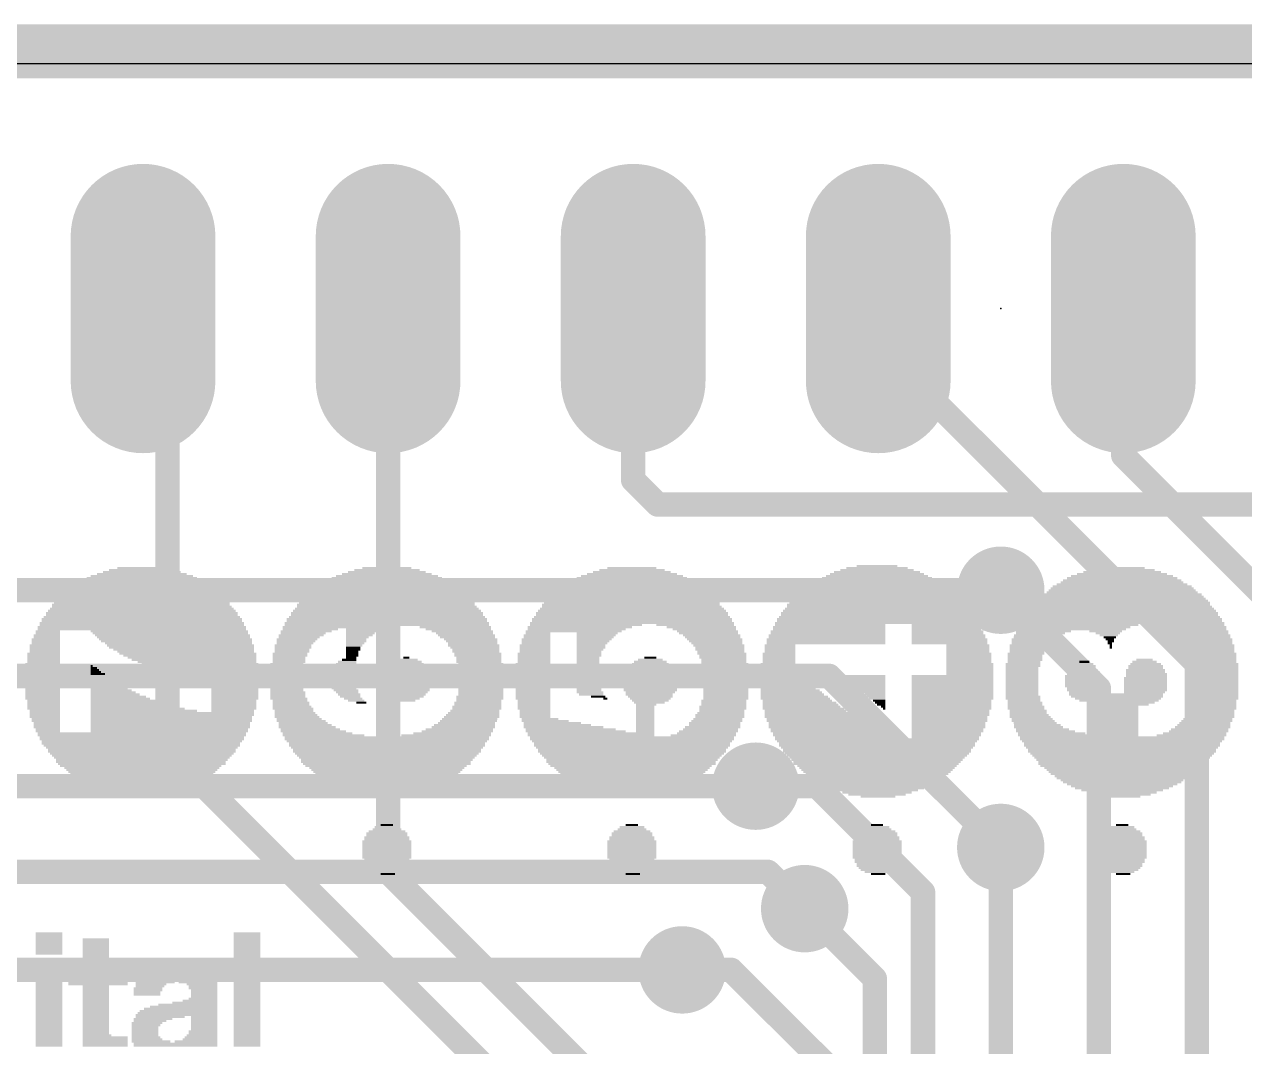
# Model space of a CAD drawing. Extents: x -3.3 to 69.5, y -0.4 to 53.7.
# Drawn here: x 44.49 to 57.14, y 43.15 to 53.75 of the extents above; entities that cross this region are included whole.
import ezdxf

# ---------------------------------------------------------------- set-up
doc = ezdxf.new("R2010")
doc.units = 0
for name, color, linetype in [('1', 12, 'CONTINUOUS'), ('16', 132, 'CONTINUOUS'), ('17', 110, 'CONTINUOUS'), ('18', 3, 'CONTINUOUS'), ('20', 53, 'CONTINUOUS'), ('200', 4, 'CONTINUOUS'), ('23', 53, 'CONTINUOUS')]:
    doc.layers.add(name, color=color, linetype=linetype)

# ---------------------------------------------------------------- blocks, each defined once
blk = doc.blocks.new('LONGP100')
at = {"const_width": 1}
blk.add_lwpolyline([(-0.5, 0), (0.5, 0)], dxfattribs=at)
at = {"const_width": 0.5}
for points in [[(-0.5, 0.25, 1), (-0.5, -0.25)], [(0.5, -0.25, 1), (0.5, 0.25)]]:
    blk.add_lwpolyline(points, format="xyb", dxfattribs=at)
blk = doc.blocks.new('RECT')
blk.add_solid([(-0.5, -0.5), (0.5, -0.5), (-0.5, 0.5), (0.5, 0.5)])
blk = doc.blocks.new('ROUNDV')
at = {"const_width": 0.5}
blk.add_lwpolyline([(0, -0.25, 1), (0, 0.25, 1), (0, -0.25)], format="xyb", dxfattribs=at)

msp = doc.modelspace()

# ---------------------------------------------------------------- linework, layer by layer
at = {"layer": '1'}
for points, const_width in [([(0.762, 53.594), (69.342, 53.594)], 0.3048), ([(45.974, 50.546), (45.72, 50.8)], 0.254), ([(48.26, 44.958), (48.26, 50.8)], 0.254), ([(53.34, 50.419), (53.34, 50.8)], 0.254), ([(55.88, 49.276), (55.88, 50.8)], 0.254), ([(45.974, 46.228), (45.974, 50.546)], 0.254), ([(56.642, 47.117), (53.34, 50.419)], 0.254), ([(57.658, 47.498), (55.88, 49.276)], 0.254), ([(55.626, 46.863), (54.61, 47.879)], 0.254), ([(56.642, 36.068), (56.642, 47.117)], 0.254), ([(55.626, 37.084), (55.626, 46.863)], 0.254), ([(51.304, 40.898), (45.974, 46.228)], 0.254), ([(52.705, 45.847), (52.07, 45.847)], 0.254), ([(53.804, 44.748), (52.705, 45.847)], 0.254), ([(54.61, 36.068), (54.61, 45.212)], 0.254), ([(51.804, 41.414), (48.26, 44.958)], 0.254), ([(53.804, 35.225), (53.804, 44.748)], 0.254), ([(53.304, 43.851), (52.578, 44.577)], 0.254), ([(51.816, 43.942), (51.308, 43.942)], 0.254), ([(52.804, 42.954), (51.816, 43.942)], 0.254), ([(53.304, 35.225), (53.304, 43.851)], 0.254)]:
    msp.add_lwpolyline(points, dxfattribs=dict(at, const_width=const_width))
at = {"layer": '1', "const_width": 0.127}
for points in [[(45.7649, 50.8449, 1), (45.6751, 50.7551)], [(48.3235, 50.8, 1), (48.1965, 50.8)], [(53.4035, 50.8, 1), (53.2765, 50.8)], [(55.9435, 50.8, 1), (55.8165, 50.8)], [(46.0375, 50.546, 1), (45.9105, 50.546)], [(45.9291, 50.5011, 1), (46.0189, 50.5909)], [(53.3849, 50.4639, 1), (53.2951, 50.3741)], [(53.2765, 50.419, 1), (53.4035, 50.419)], [(55.9249, 49.3209, 1), (55.8351, 49.2311)], [(55.8165, 49.276, 1), (55.9435, 49.276)], [(54.6549, 47.9239, 1), (54.5651, 47.8341)], [(56.7055, 47.117, 1), (56.5785, 47.117)], [(56.5971, 47.0721, 1), (56.6869, 47.1619)], [(55.6895, 46.863, 1), (55.5625, 46.863)], [(55.5811, 46.8181, 1), (55.6709, 46.9079)], [(46.0189, 46.2729, 1), (45.9291, 46.1831)], [(45.9105, 46.228, 1), (46.0375, 46.228)], [(52.07, 45.9105, 1), (52.07, 45.7835)], [(52.7499, 45.8919, 1), (52.6601, 45.8021)], [(52.705, 45.7835, 1), (52.705, 45.9105)], [(54.6735, 45.212, 1), (54.5465, 45.212)], [(48.3049, 45.0029, 1), (48.2151, 44.9131)], [(48.1965, 44.958, 1), (48.3235, 44.958)], [(53.8675, 44.748, 1), (53.7405, 44.748)], [(53.7591, 44.7031, 1), (53.8489, 44.7929)], [(52.6229, 44.6219, 1), (52.5331, 44.5321)], [(51.308, 44.0055, 1), (51.308, 43.8785)], [(51.8609, 43.9869, 1), (51.7711, 43.8971)], [(51.816, 43.8785, 1), (51.816, 44.0055)], [(53.3675, 43.851, 1), (53.2405, 43.851)], [(53.2591, 43.8061, 1), (53.3489, 43.8959)]]:
    msp.add_lwpolyline(points, format="xyb", dxfattribs=at)
at = {"layer": '16'}
for points, const_width in [([(0.254, 53.34), (68.834, 53.34)], 0.3048), ([(50.8, 49.022), (50.8, 50.8)], 0.254), ([(51.054, 48.768), (50.8, 49.022)], 0.254), ([(57.912, 48.768), (51.054, 48.768)], 0.254), ([(54.61, 47.879), (40.005, 47.879)], 0.254), ([(52.832, 46.99), (43.434, 46.99)], 0.254), ([(54.61, 45.212), (52.832, 46.99)], 0.254), ([(52.07, 45.847), (35.941, 45.847)], 0.254), ([(52.197, 44.958), (32.512, 44.958)], 0.254), ([(52.578, 44.577), (52.197, 44.958)], 0.254), ([(51.308, 43.942), (37.592, 43.942)], 0.254)]:
    msp.add_lwpolyline(points, dxfattribs=dict(at, const_width=const_width))
at = {"layer": '16', "const_width": 0.127}
for points in [[(50.8635, 50.8, 1), (50.7365, 50.8)], [(50.8449, 49.0669, 1), (50.7551, 48.9771)], [(50.7365, 49.022, 1), (50.8635, 49.022)], [(51.054, 48.8315, 1), (51.054, 48.7045)], [(51.0091, 48.7231, 1), (51.0989, 48.8129)], [(54.61, 47.8155, 1), (54.61, 47.9425)], [(52.8769, 47.0349, 1), (52.7871, 46.9451)], [(52.832, 46.9265, 1), (52.832, 47.0535)], [(52.07, 45.7835, 1), (52.07, 45.9105)], [(54.5651, 45.1671, 1), (54.6549, 45.2569)], [(52.2419, 45.0029, 1), (52.1521, 44.9131)], [(52.197, 44.8945, 1), (52.197, 45.0215)], [(52.5331, 44.5321, 1), (52.6229, 44.6219)], [(51.308, 43.8785, 1), (51.308, 44.0055)]]:
    msp.add_lwpolyline(points, format="xyb", dxfattribs=at)
at = {"layer": '20'}
msp.add_line((1, 53.34), (64.516, 53.34), dxfattribs=at)
at = {"layer": '23'}
msp.add_point((54.61, 50.8), dxfattribs=at)

# ---------------------------------------------------------------- block references
at = {"layer": '17', "xscale": 1.5, "yscale": 1.5, "rotation": 90}
for p in [(45.72, 50.8), (45.72, 50.8), (48.26, 50.8), (48.26, 50.8), (50.8, 50.8), (50.8, 50.8), (53.34, 50.8), (53.34, 50.8), (55.88, 50.8), (55.88, 50.8)]:
    msp.add_blockref('LONGP100', p, dxfattribs=at)
at = {"layer": '18', "xscale": 0.9064, "yscale": 0.9064}
for p in [(54.61, 47.879), (54.61, 47.879), (52.07, 45.847), (52.07, 45.847), (54.61, 45.212), (54.61, 45.212), (52.578, 44.577), (52.578, 44.577), (51.308, 43.942), (51.308, 43.942)]:
    msp.add_blockref('ROUNDV', p, dxfattribs=at)
at = {"layer": '200', "yscale": 0.0212}
for p, xscale in [((45.7076, 48.0464), 0.9313), ((45.7076, 48.0676), 0.8043), ((45.7076, 48.0887), 0.6773), ((45.7076, 48.1099), 0.508), ((48.2475, 48.0464), 0.9313), ((48.2475, 48.0676), 0.8043), ((48.2475, 48.0887), 0.6773), ((48.2475, 48.1099), 0.508), ((50.7874, 48.0464), 0.9313), ((50.7874, 48.0676), 0.8043), ((50.7874, 48.0887), 0.6773), ((50.7874, 48.1099), 0.508), ((53.3273, 48.0464), 0.9736), ((53.3273, 48.0676), 0.889), ((53.3273, 48.0887), 0.762), ((53.3273, 48.1099), 0.635), ((53.3273, 48.1311), 0.4233), ((55.8672, 48.0464), 0.9313), ((55.8672, 48.0676), 0.8043), ((55.8672, 48.0887), 0.6773), ((55.8566, 48.1099), 0.4868), ((45.7076, 47.9406), 1.3546), ((45.7076, 47.9617), 1.27), ((45.7076, 47.9829), 1.2276), ((45.7076, 48.0041), 1.143), ((45.7076, 48.0252), 1.0583), ((48.2475, 47.9406), 1.3546), ((48.2475, 47.9617), 1.27), ((48.2475, 47.9829), 1.2276), ((48.2475, 48.0041), 1.143), ((48.2475, 48.0252), 1.0583), ((50.7874, 47.9406), 1.3546), ((50.7874, 47.9617), 1.27), ((50.7874, 47.9829), 1.2276), ((50.7874, 48.0041), 1.143), ((50.7874, 48.0252), 1.0583), ((53.3273, 47.9406), 1.3546), ((53.3273, 47.9617), 1.3123), ((53.3273, 47.9829), 1.2276), ((53.3273, 48.0041), 1.143), ((53.3273, 48.0252), 1.0583), ((55.8672, 47.9406), 1.3546), ((55.8672, 47.9617), 1.27), ((55.8672, 47.9829), 1.2276), ((55.8672, 48.0041), 1.143), ((55.8672, 48.0252), 1.0583), ((45.7076, 47.8136), 1.6933), ((45.7076, 47.8348), 1.6509), ((45.7076, 47.8559), 1.5663), ((45.7076, 47.8771), 1.5239), ((45.7076, 47.8983), 1.4816), ((45.7076, 47.9194), 1.4393), ((48.2475, 47.8136), 1.6933), ((48.2475, 47.8348), 1.6509), ((48.2475, 47.8559), 1.5663), ((48.2475, 47.8771), 1.5239), ((48.2475, 47.8983), 1.4816), ((48.2475, 47.9194), 1.4393), ((50.7874, 47.8136), 1.6933), ((50.7874, 47.8348), 1.6509), ((50.7874, 47.8559), 1.5663), ((50.7874, 47.8771), 1.5239), ((50.7874, 47.8983), 1.4816), ((50.7874, 47.9194), 1.4393), ((53.3273, 47.8136), 1.6933), ((53.3273, 47.8348), 1.6509), ((53.3273, 47.8559), 1.6086), ((53.3273, 47.8771), 1.5239), ((53.3273, 47.8983), 1.4816), ((53.3273, 47.9194), 1.4393), ((55.8672, 47.8136), 1.6933), ((55.8672, 47.8348), 1.6509), ((55.8672, 47.8559), 1.5663), ((55.8672, 47.8771), 1.5239), ((55.8672, 47.8983), 1.4816), ((55.8672, 47.9194), 1.4393), ((45.7076, 47.6866), 1.9049), ((45.697, 47.7289), 1.8414), ((45.7076, 47.7078), 1.8626), ((45.7076, 47.7501), 1.8203), ((45.7076, 47.7713), 1.7779), ((45.7076, 47.7924), 1.7356), ((48.2475, 47.6866), 1.9049), ((48.2369, 47.7289), 1.8414), ((48.2475, 47.7078), 1.8626), ((48.2475, 47.7501), 1.8203), ((48.2475, 47.7713), 1.7779), ((48.2475, 47.7924), 1.7356), ((50.7874, 47.6866), 1.9049), ((50.7768, 47.7289), 1.8414), ((50.7874, 47.7078), 1.8626), ((50.7874, 47.7501), 1.8203), ((50.7874, 47.7713), 1.7779), ((50.7874, 47.7924), 1.7356), ((53.3273, 47.6866), 1.9049), ((53.3167, 47.7289), 1.8414), ((53.3273, 47.7078), 1.8626), ((53.3273, 47.7501), 1.8203), ((53.3273, 47.7713), 1.7779), ((53.3273, 47.7924), 1.7356), ((55.8672, 47.6866), 1.9049), ((55.8566, 47.7289), 1.8414), ((55.8672, 47.7078), 1.8626), ((55.8672, 47.7501), 1.8203), ((55.8672, 47.7713), 1.7779), ((55.8672, 47.7924), 1.7356), ((45.7076, 47.5808), 2.0743), ((45.7076, 47.5596), 2.0743), ((45.7076, 47.6019), 2.0319), ((45.7076, 47.6443), 1.9896), ((45.7076, 47.6231), 1.9896), ((45.7076, 47.6654), 1.9473), ((48.2475, 47.5808), 2.0743), ((48.2475, 47.5596), 2.0743), ((48.2475, 47.6019), 2.0319), ((48.2475, 47.6443), 1.9896), ((48.2475, 47.6231), 1.9896), ((48.2475, 47.6654), 1.9473), ((50.7874, 47.5808), 2.0743), ((50.7874, 47.5596), 2.0743), ((50.7874, 47.6019), 2.0319), ((50.7874, 47.6443), 1.9896), ((50.7874, 47.6231), 1.9896), ((50.7874, 47.6654), 1.9473), ((53.3273, 47.5808), 2.0743), ((53.3273, 47.5596), 2.0743), ((53.3273, 47.6019), 2.0319), ((53.3273, 47.6443), 1.9896), ((53.3273, 47.6231), 1.9896), ((53.3273, 47.6654), 1.9473), ((55.8672, 47.5808), 2.0743), ((55.8672, 47.5596), 2.0743), ((55.8672, 47.6019), 2.0319), ((55.8672, 47.6443), 1.9896), ((55.8672, 47.6231), 1.9896), ((55.8672, 47.6654), 1.9473), ((44.734, 47.4538), 0.254), ((44.734, 47.4326), 0.254), ((45.7076, 47.4961), 2.1589), ((45.7076, 47.4749), 2.1589), ((45.7076, 47.5384), 2.1166), ((45.7076, 47.5173), 2.1166), ((45.9933, 47.4538), 1.6298), ((46.0039, 47.4326), 1.6086), ((47.4114, 47.4538), 0.5291), ((47.3797, 47.4326), 0.4656), ((47.7183, 47.4961), 1.1006), ((47.4538, 47.4749), 0.5715), ((48.2475, 47.5384), 2.1166), ((48.2475, 47.5173), 2.1166), ((47.9935, 47.4538), 0.3387), ((47.9723, 47.4326), 0.2963), ((48.0147, 47.4749), 0.381), ((48.9565, 47.4961), 0.7408), ((48.9883, 47.4749), 0.6773), ((49.0306, 47.4538), 0.635), ((49.0518, 47.4326), 0.5926), ((50.1842, 47.4538), 0.9948), ((49.8138, 47.4326), 0.254), ((50.2159, 47.4749), 1.016), ((50.2477, 47.4961), 1.0795), ((50.7874, 47.5384), 2.1166), ((50.3112, 47.5173), 1.1641), ((50.4276, 47.4326), 0.4233), ((51.4435, 47.5173), 0.8043), ((51.507, 47.4961), 0.7196), ((51.5388, 47.4749), 0.6561), ((51.5705, 47.4538), 0.635), ((51.5811, 47.4326), 0.6138), ((52.8193, 47.4538), 1.1853), ((52.8193, 47.4326), 1.1853), ((52.8299, 47.4961), 1.1641), ((52.8299, 47.4749), 1.1641), ((53.3273, 47.5384), 2.1166), ((52.8405, 47.5173), 1.143), ((54.0363, 47.5173), 0.6985), ((54.0469, 47.4961), 0.7196), ((54.0469, 47.4749), 0.7196), ((54.0575, 47.4538), 0.7408), ((54.0575, 47.4326), 0.7408), ((55.0205, 47.4326), 0.508), ((55.0523, 47.4538), 0.5715), ((55.3698, 47.4961), 1.1641), ((55.3486, 47.4749), 1.1218), ((55.8672, 47.5384), 2.1166), ((55.4227, 47.5173), 1.2276), ((55.6979, 47.4538), 0.3387), ((55.719, 47.4326), 0.254), ((56.5445, 47.5173), 0.762), ((56.608, 47.4961), 0.6773), ((56.6397, 47.4749), 0.6138), ((56.6609, 47.4538), 0.6138), ((56.6821, 47.4326), 0.5715), ((44.7022, 47.3056), 0.3175), ((44.7128, 47.3691), 0.2963), ((44.7128, 47.3479), 0.2963), ((44.7128, 47.3268), 0.2963), ((44.7234, 47.4114), 0.2752), ((44.7234, 47.3903), 0.2752), ((46.0251, 47.4114), 1.6086), ((46.0357, 47.3903), 1.5874), ((46.0568, 47.3691), 1.5874), ((46.0674, 47.3479), 1.5663), ((46.0886, 47.3268), 1.5239), ((46.1097, 47.3056), 1.5239), ((47.2739, 47.3056), 0.381), ((47.3056, 47.3479), 0.4022), ((47.295, 47.3268), 0.381), ((47.3162, 47.3691), 0.4233), ((47.3585, 47.4114), 0.4656), ((47.3374, 47.3903), 0.4233), ((47.9088, 47.3056), 0.1693), ((47.9618, 47.4114), 0.2752), ((47.9406, 47.3903), 0.2328), ((47.93, 47.3691), 0.2117), ((47.93, 47.3479), 0.2117), ((47.9194, 47.3268), 0.1905), ((49.073, 47.4114), 0.5926), ((49.0835, 47.3903), 0.5715), ((49.1153, 47.3691), 0.5503), ((49.1259, 47.3479), 0.5291), ((49.147, 47.3056), 0.5291), ((49.1365, 47.3268), 0.508), ((49.782, 47.3056), 0.3175), ((49.7926, 47.3691), 0.2963), ((49.7926, 47.3479), 0.2963), ((49.7926, 47.3268), 0.2963), ((49.8032, 47.4114), 0.2752), ((49.8032, 47.3903), 0.2752), ((50.3852, 47.3479), 0.3387), ((50.417, 47.4114), 0.4022), ((50.4064, 47.3903), 0.381), ((50.3958, 47.3691), 0.3598), ((50.3747, 47.3268), 0.3175), ((50.3641, 47.3056), 0.2963), ((51.6129, 47.4114), 0.5926), ((51.6234, 47.3903), 0.5715), ((51.6446, 47.3691), 0.5715), ((51.6552, 47.3479), 0.5503), ((51.6658, 47.3268), 0.5291), ((51.6869, 47.3056), 0.5291), ((52.3219, 47.3056), 0.3175), ((52.7981, 47.3691), 1.2276), ((52.7981, 47.3479), 1.2276), ((52.7981, 47.3268), 1.2276), ((52.8087, 47.4114), 1.2065), ((52.8087, 47.3903), 1.2065), ((54.0681, 47.4114), 0.762), ((54.0681, 47.3903), 0.762), ((54.0787, 47.3691), 0.7831), ((54.0787, 47.3479), 0.7831), ((54.0787, 47.3268), 0.7831), ((54.2692, 47.3056), 0.4445), ((54.9041, 47.3056), 0.4022), ((54.9465, 47.3691), 0.4445), ((54.9359, 47.3479), 0.4233), ((54.9253, 47.3268), 0.4022), ((54.9676, 47.3903), 0.4445), ((54.9888, 47.4114), 0.4868), ((55.7296, 47.4114), 0.1905), ((55.7402, 47.3903), 0.127), ((55.7402, 47.3691), 0.0847), ((55.7508, 47.3479), 0.0635), ((55.7402, 47.3268), 0.0423), ((55.7508, 47.3056), 0.0212), ((56.7032, 47.4114), 0.5715), ((56.7138, 47.3903), 0.5503), ((56.735, 47.3691), 0.5503), ((56.7456, 47.3479), 0.5291), ((56.7561, 47.3268), 0.508), ((56.7773, 47.3056), 0.508), ((44.6916, 47.2209), 0.3387), ((44.6916, 47.1998), 0.3387), ((44.6916, 47.1786), 0.3387), ((44.7022, 47.2844), 0.3175), ((44.7022, 47.2633), 0.3175), ((44.7022, 47.2421), 0.3175), ((46.1203, 47.2844), 1.5028), ((46.1415, 47.2633), 1.4604), ((46.1627, 47.2421), 1.4181), ((46.1838, 47.2209), 1.4181), ((46.205, 47.1998), 1.3758), ((46.2262, 47.1786), 1.3334), ((47.2315, 47.1786), 0.3387), ((47.2421, 47.2209), 0.3598), ((47.2421, 47.1998), 0.3598), ((47.2739, 47.2844), 0.381), ((47.2633, 47.2633), 0.3598), ((47.2633, 47.2421), 0.3598), ((47.8983, 47.2844), 0.1482), ((47.8983, 47.2633), 0.1482), ((47.8877, 47.2421), 0.127), ((47.8877, 47.2209), 0.127), ((47.8877, 47.1998), 0.127), ((47.8771, 47.1786), 0.1058), ((48.4486, 47.1786), 0.0635), ((49.1576, 47.2844), 0.508), ((49.1682, 47.2633), 0.4868), ((49.1682, 47.2421), 0.4868), ((49.1894, 47.2209), 0.4868), ((49.1894, 47.1998), 0.4868), ((49.2, 47.1786), 0.4657), ((49.7714, 47.2209), 0.3387), ((49.7714, 47.1998), 0.3387), ((49.7714, 47.1786), 0.3387), ((49.782, 47.2844), 0.3175), ((49.782, 47.2633), 0.3175), ((49.782, 47.2421), 0.3175), ((50.3641, 47.2844), 0.2963), ((50.3535, 47.2633), 0.2752), ((50.3429, 47.2421), 0.254), ((50.3429, 47.2209), 0.254), ((50.3429, 47.1998), 0.254), ((50.3323, 47.1786), 0.2328), ((50.9779, 47.1786), 0.127), ((51.6975, 47.2844), 0.508), ((51.6975, 47.2633), 0.508), ((51.7081, 47.2421), 0.4868), ((51.7187, 47.2209), 0.508), ((51.7293, 47.1998), 0.4868), ((51.7293, 47.1786), 0.4868), ((52.3113, 47.2209), 0.3387), ((52.3113, 47.1998), 0.3387), ((52.3113, 47.1786), 0.3387), ((52.3219, 47.2844), 0.3175), ((52.3219, 47.2633), 0.3175), ((52.3219, 47.2421), 0.3175), ((54.2797, 47.2209), 0.4657), ((54.2797, 47.1998), 0.4657), ((54.2797, 47.1786), 0.4657), ((54.2692, 47.2844), 0.4445), ((54.2692, 47.2633), 0.4445), ((54.2692, 47.2421), 0.4445), ((54.8724, 47.2209), 0.381), ((54.8618, 47.1998), 0.3598), ((54.8618, 47.1786), 0.3598), ((54.9041, 47.2844), 0.4022), ((54.8936, 47.2633), 0.381), ((54.883, 47.2421), 0.3598), ((55.7508, 47.2844), 0.0212), ((56.7773, 47.2844), 0.508), ((56.7879, 47.2633), 0.4868), ((56.7879, 47.2421), 0.4868), ((56.8091, 47.2209), 0.4868), ((56.8091, 47.1998), 0.4868), ((56.8196, 47.1786), 0.4657), ((44.681, 47.1151), 0.3598), ((44.681, 47.0939), 0.3598), ((44.681, 47.0728), 0.3598), ((44.681, 47.0516), 0.3598), ((44.6916, 47.1574), 0.3387), ((44.6916, 47.1363), 0.3387), ((45.189, 47.0939), 0.0212), ((45.2102, 47.0728), 0.0635), ((45.2208, 47.0516), 0.0847), ((46.2473, 47.1574), 1.2911), ((46.2791, 47.1363), 1.2276), ((46.3108, 47.1151), 1.2065), ((46.3426, 47.0939), 1.143), ((46.3743, 47.0728), 1.0795), ((46.4061, 47.0516), 1.016), ((47.2104, 47.1151), 0.3387), ((47.2104, 47.0939), 0.3387), ((47.2104, 47.0728), 0.3387), ((47.2104, 47.0516), 0.3387), ((47.2315, 47.1574), 0.3387), ((47.2315, 47.1363), 0.3387), ((47.7818, 47.0516), 0.254), ((47.7924, 47.0939), 0.2328), ((47.7924, 47.0728), 0.2328), ((47.8242, 47.1151), 0.2117), ((47.8348, 47.1363), 0.1905), ((47.8559, 47.1574), 0.1482), ((48.438, 47.0728), 0.4656), ((48.4486, 47.0516), 0.4868), ((48.4486, 47.0939), 0.4445), ((48.438, 47.1151), 0.381), ((48.4486, 47.1363), 0.3175), ((48.4486, 47.1574), 0.2328), ((49.2, 47.1574), 0.4657), ((49.2, 47.1363), 0.4657), ((49.2211, 47.1151), 0.4657), ((49.2211, 47.0939), 0.4657), ((49.2211, 47.0728), 0.4657), ((49.2211, 47.0516), 0.4657), ((49.7608, 47.1151), 0.3598), ((49.7608, 47.0939), 0.3598), ((49.7608, 47.0728), 0.3598), ((49.7608, 47.0516), 0.3598), ((49.7714, 47.1574), 0.3387), ((49.7714, 47.1363), 0.3387), ((50.3323, 47.1574), 0.2328), ((50.3323, 47.1363), 0.2328), ((50.3323, 47.1151), 0.2328), ((50.3323, 47.0939), 0.2328), ((50.3323, 47.0728), 0.2328), ((50.3323, 47.0516), 0.2328), ((50.9779, 47.0516), 0.508), ((50.9779, 47.0728), 0.4656), ((50.9779, 47.0939), 0.4233), ((50.9779, 47.1151), 0.381), ((50.9779, 47.1363), 0.3387), ((50.9779, 47.1574), 0.254), ((51.7398, 47.1574), 0.4656), ((51.7398, 47.1363), 0.4656), ((51.7504, 47.1151), 0.4868), ((51.761, 47.0939), 0.4656), ((51.761, 47.0728), 0.4656), ((51.761, 47.0516), 0.4656), ((52.3007, 47.1151), 0.3598), ((52.3007, 47.0939), 0.3598), ((52.3007, 47.0728), 0.3598), ((52.3007, 47.0516), 0.3598), ((52.3113, 47.1574), 0.3387), ((52.3113, 47.1363), 0.3387), ((54.2797, 47.1574), 0.4657), ((54.2797, 47.1363), 0.4657), ((54.2903, 47.1151), 0.4868), ((54.2903, 47.0939), 0.4868), ((54.2903, 47.0728), 0.4868), ((54.2903, 47.0516), 0.4868), ((54.8406, 47.1151), 0.3598), ((54.8406, 47.0939), 0.3598), ((54.8301, 47.0728), 0.3387), ((54.8301, 47.0516), 0.3387), ((54.8512, 47.1363), 0.3387), ((54.8618, 47.1574), 0.3598), ((55.4544, 47.0728), 0.2752), ((55.465, 47.0516), 0.2963), ((55.465, 47.0939), 0.254), ((55.465, 47.1151), 0.2117), ((55.4756, 47.1363), 0.1058), ((56.1106, 47.0516), 0.4022), ((56.1106, 47.0939), 0.3598), ((56.1106, 47.0728), 0.3598), ((56.1106, 47.1151), 0.3175), ((56.1, 47.1363), 0.254), ((56.1, 47.1574), 0.1693), ((56.8196, 47.1574), 0.4657), ((56.8196, 47.1363), 0.4657), ((56.8408, 47.1151), 0.4656), ((56.8408, 47.0939), 0.4656), ((56.8408, 47.0728), 0.4656), ((56.8408, 47.0516), 0.4656), ((44.681, 47.0305), 0.3598), ((44.681, 47.0093), 0.3598), ((44.681, 46.9881), 0.3598), ((44.681, 46.967), 0.3598), ((44.681, 46.9458), 0.3598), ((44.681, 46.9246), 0.3598), ((45.2525, 47.0093), 0.1482), ((45.2631, 46.9881), 0.1693), ((45.316, 46.9246), 0.2752), ((45.2314, 47.0305), 0.1058), ((45.2843, 46.967), 0.2117), ((45.2949, 46.9458), 0.2328), ((46.4484, 47.0305), 0.9313), ((46.5013, 47.0093), 0.8255), ((46.5648, 46.9881), 0.6985), ((46.6706, 46.967), 0.4868), ((46.6706, 46.9458), 0.4868), ((46.6706, 46.9246), 0.4868), ((47.2104, 47.0305), 0.3387), ((47.2104, 47.0093), 0.3387), ((47.2104, 46.9881), 0.3387), ((47.2104, 46.967), 0.3387), ((47.2104, 46.9458), 0.3387), ((47.2104, 46.9246), 0.3387), ((47.7818, 46.9246), 0.2963), ((47.7713, 47.0093), 0.2752), ((47.7713, 46.9881), 0.2752), ((47.7713, 46.967), 0.2752), ((47.7713, 46.9458), 0.2752), ((47.7818, 47.0305), 0.254), ((48.438, 46.967), 0.5503), ((48.438, 46.9458), 0.5503), ((48.4486, 47.0305), 0.5291), ((48.4486, 47.0093), 0.5291), ((48.4486, 46.9881), 0.5291), ((48.4486, 46.9246), 0.5291), ((49.2211, 47.0305), 0.4657), ((49.2211, 47.0093), 0.4657), ((49.2211, 46.9881), 0.4657), ((49.2211, 46.967), 0.4657), ((49.2211, 46.9458), 0.4657), ((49.2211, 46.9246), 0.4657), ((49.7608, 47.0305), 0.3598), ((49.7608, 47.0093), 0.3598), ((49.7608, 46.9881), 0.3598), ((49.7608, 46.967), 0.3598), ((49.7608, 46.9458), 0.3598), ((49.7608, 46.9246), 0.3598), ((50.3323, 47.0305), 0.2328), ((50.3323, 47.0093), 0.2328), ((50.3323, 46.9881), 0.2328), ((50.3323, 46.967), 0.2328), ((50.3323, 46.9458), 0.2328), ((50.3323, 46.9246), 0.2328), ((50.9779, 47.0093), 0.5503), ((50.9779, 46.9881), 0.5503), ((50.9779, 46.967), 0.5503), ((50.9779, 46.9458), 0.5503), ((50.9779, 46.9246), 0.5503), ((50.9779, 47.0305), 0.508), ((51.761, 47.0305), 0.4656), ((51.761, 47.0093), 0.4656), ((51.761, 46.9881), 0.4656), ((51.761, 46.967), 0.4656), ((51.761, 46.9458), 0.4656), ((51.761, 46.9246), 0.4656), ((52.3007, 47.0305), 0.3598), ((52.3113, 47.0093), 0.381), ((52.3219, 46.9881), 0.4022), ((52.3431, 46.967), 0.4445), ((52.3642, 46.9246), 0.4868), ((52.3537, 46.9458), 0.4656), ((53.1791, 46.9881), 0.4657), ((53.1897, 46.967), 0.4445), ((53.2003, 46.9458), 0.4233), ((53.2215, 46.9246), 0.381), ((54.1104, 46.9881), 0.8466), ((54.1104, 46.967), 0.8466), ((54.1104, 46.9458), 0.8466), ((54.1104, 46.9246), 0.8466), ((54.2903, 47.0305), 0.4868), ((54.2903, 47.0093), 0.4868), ((54.8301, 47.0305), 0.3387), ((54.8301, 47.0093), 0.3387), ((54.8301, 46.9881), 0.3387), ((54.8301, 46.967), 0.3387), ((54.8301, 46.9458), 0.3387), ((54.8301, 46.9246), 0.3387), ((55.4544, 46.9881), 0.3598), ((55.4544, 46.967), 0.3598), ((55.465, 46.9458), 0.381), ((55.465, 46.9246), 0.381), ((55.465, 47.0305), 0.3387), ((55.465, 47.0093), 0.3387), ((56.1106, 46.967), 0.4445), ((56.1106, 46.9458), 0.4445), ((56.1106, 46.9246), 0.4445), ((56.1106, 47.0305), 0.4022), ((56.1212, 47.0093), 0.4233), ((56.1212, 46.9881), 0.4233), ((56.8408, 47.0305), 0.4656), ((56.8408, 47.0093), 0.4656), ((56.8408, 46.9881), 0.4656), ((56.8408, 46.967), 0.4656), ((56.8408, 46.9458), 0.4656), ((56.8408, 46.9246), 0.4656), ((44.681, 46.9035), 0.3598), ((44.681, 46.8823), 0.3598), ((44.681, 46.8611), 0.3598), ((44.681, 46.84), 0.3598), ((44.681, 46.8188), 0.3598), ((44.681, 46.7976), 0.3598), ((45.3478, 46.8823), 0.3387), ((45.3689, 46.8611), 0.381), ((45.3901, 46.84), 0.4233), ((45.4324, 46.7976), 0.508), ((45.3372, 46.9035), 0.3175), ((45.4113, 46.8188), 0.4656), ((46.6706, 46.9035), 0.4868), ((46.6706, 46.8823), 0.4868), ((46.6706, 46.8611), 0.4868), ((46.6706, 46.84), 0.4868), ((46.6706, 46.8188), 0.4868), ((46.6706, 46.7976), 0.4868), ((47.2104, 46.9035), 0.3387), ((47.2104, 46.8823), 0.3387), ((47.2104, 46.8611), 0.3387), ((47.2104, 46.84), 0.3387), ((47.2209, 46.8188), 0.3598), ((47.2209, 46.7976), 0.3598), ((47.7924, 46.9035), 0.2752), ((47.7924, 46.8823), 0.2752), ((47.803, 46.8611), 0.254), ((47.8242, 46.84), 0.254), ((47.8348, 46.8188), 0.2328), ((47.8559, 46.7976), 0.2328), ((48.4486, 46.9035), 0.5291), ((48.4486, 46.8823), 0.5291), ((48.438, 46.8611), 0.508), ((48.4486, 46.84), 0.4868), ((48.4486, 46.8188), 0.4445), ((48.438, 46.7976), 0.4233), ((49.2211, 46.9035), 0.4657), ((49.2211, 46.8823), 0.4657), ((49.2211, 46.8611), 0.4657), ((49.2211, 46.84), 0.4657), ((49.2211, 46.8188), 0.4657), ((49.2211, 46.7976), 0.4657), ((49.7608, 46.9035), 0.3598), ((49.7608, 46.8823), 0.3598), ((49.7608, 46.8611), 0.3598), ((49.7608, 46.84), 0.3598), ((49.7608, 46.8188), 0.3598), ((49.7608, 46.7976), 0.3598), ((50.3323, 46.9035), 0.2328), ((50.3429, 46.8823), 0.254), ((50.3429, 46.8611), 0.254), ((50.3429, 46.84), 0.254), ((50.3535, 46.8188), 0.2752), ((50.3641, 46.7976), 0.254), ((50.9779, 46.9035), 0.5503), ((50.9779, 46.8823), 0.5503), ((50.9779, 46.8611), 0.5503), ((50.9779, 46.84), 0.5503), ((50.9779, 46.8188), 0.508), ((50.9673, 46.7976), 0.4868), ((51.761, 46.9035), 0.4656), ((51.761, 46.8823), 0.4656), ((51.761, 46.8611), 0.4656), ((51.761, 46.84), 0.4656), ((51.761, 46.8188), 0.4656), ((51.761, 46.7976), 0.4656), ((52.3854, 46.9035), 0.5291), ((52.4066, 46.8611), 0.5715), ((52.4277, 46.84), 0.6138), ((52.4383, 46.8188), 0.635), ((52.396, 46.8823), 0.5503), ((52.4489, 46.7976), 0.6561), ((53.232, 46.9035), 0.3598), ((53.2426, 46.8823), 0.3387), ((53.2638, 46.8611), 0.2963), ((53.2744, 46.84), 0.2752), ((53.285, 46.8188), 0.254), ((53.3061, 46.7976), 0.2117), ((54.1104, 46.9035), 0.8466), ((54.1104, 46.8823), 0.8466), ((54.1104, 46.8611), 0.8466), ((54.1104, 46.84), 0.8466), ((54.1104, 46.8188), 0.8466), ((54.1104, 46.7976), 0.8466), ((54.8301, 46.9035), 0.3387), ((54.8301, 46.8823), 0.3387), ((54.8301, 46.8611), 0.3387), ((54.8301, 46.84), 0.3387), ((54.8301, 46.8188), 0.3387), ((54.8301, 46.7976), 0.3387), ((55.465, 46.9035), 0.381), ((55.465, 46.8823), 0.381), ((55.4756, 46.8611), 0.3598), ((55.4756, 46.84), 0.3598), ((55.4862, 46.8188), 0.3387), ((55.8037, 46.7976), 0.9736), ((56.1106, 46.9035), 0.4445), ((56.1106, 46.8823), 0.4445), ((56.1106, 46.8611), 0.4445), ((56.1106, 46.84), 0.4445), ((56.1, 46.8188), 0.4233), ((56.8408, 46.9035), 0.4656), ((56.8408, 46.8823), 0.4656), ((56.8408, 46.8611), 0.4656), ((56.8408, 46.84), 0.4656), ((56.8408, 46.8188), 0.4656), ((56.8408, 46.7976), 0.4656), ((44.681, 46.7765), 0.3598), ((44.681, 46.7553), 0.3598), ((44.6916, 46.7341), 0.3387), ((44.6916, 46.713), 0.3387), ((44.6916, 46.6918), 0.3387), ((44.6916, 46.6706), 0.3387), ((45.4642, 46.7765), 0.5715), ((45.4853, 46.7553), 0.6138), ((45.5171, 46.7341), 0.6773), ((45.5488, 46.713), 0.7408), ((45.5806, 46.6918), 0.8043), ((45.6229, 46.6706), 0.889), ((46.6706, 46.7765), 0.4868), ((46.6706, 46.7553), 0.4868), ((46.6601, 46.7341), 0.4656), ((46.6601, 46.713), 0.4656), ((46.6601, 46.6918), 0.4656), ((46.6601, 46.6706), 0.4656), ((47.2209, 46.7765), 0.3598), ((47.2315, 46.7553), 0.381), ((47.2421, 46.7341), 0.3598), ((47.2527, 46.713), 0.381), ((47.2527, 46.6918), 0.381), ((47.2633, 46.6706), 0.4022), ((47.8665, 46.7765), 0.2117), ((47.8983, 46.7553), 0.1905), ((47.93, 46.7341), 0.1693), ((47.9829, 46.713), 0.1058), ((48.4486, 46.7765), 0.3598), ((48.438, 46.7553), 0.2963), ((48.4486, 46.7341), 0.1905), ((49.1788, 46.6706), 0.508), ((49.1894, 46.713), 0.4868), ((49.1894, 46.6918), 0.4868), ((49.2105, 46.7765), 0.4868), ((49.2105, 46.7553), 0.4868), ((49.2, 46.7341), 0.4657), ((49.7608, 46.7765), 0.3598), ((49.7608, 46.7553), 0.3598), ((49.7714, 46.7341), 0.3387), ((49.7714, 46.713), 0.3387), ((49.7714, 46.6918), 0.3387), ((49.7714, 46.6706), 0.3387), ((50.4382, 46.7765), 0.1482), ((50.5122, 46.7553), 0.0423), ((50.9779, 46.7765), 0.4656), ((50.9779, 46.7553), 0.4233), ((50.9779, 46.7341), 0.381), ((50.9673, 46.713), 0.3175), ((50.9355, 46.6918), 0.2117), ((50.925, 46.6706), 0.1905), ((51.7293, 46.6706), 0.4868), ((51.7398, 46.7341), 0.4656), ((51.7398, 46.713), 0.4656), ((51.7398, 46.6918), 0.4656), ((51.761, 46.7765), 0.4656), ((51.761, 46.7553), 0.4656), ((52.4701, 46.7765), 0.6985), ((52.4807, 46.7553), 0.7196), ((52.5018, 46.7341), 0.7196), ((52.523, 46.713), 0.762), ((52.5336, 46.6918), 0.7831), ((52.5441, 46.6706), 0.8043), ((53.3167, 46.7765), 0.1905), ((53.3273, 46.7553), 0.1693), ((53.3484, 46.7341), 0.127), ((53.359, 46.713), 0.1058), ((53.3696, 46.6918), 0.0847), ((53.3908, 46.6706), 0.0423), ((54.0998, 46.7341), 0.8255), ((54.0998, 46.713), 0.8255), ((54.0998, 46.6918), 0.8255), ((54.0998, 46.6706), 0.8255), ((54.1104, 46.7765), 0.8466), ((54.1104, 46.7553), 0.8466), ((54.8406, 46.7765), 0.3598), ((54.8406, 46.7553), 0.3598), ((54.8512, 46.7341), 0.3387), ((54.8618, 46.713), 0.3598), ((54.8618, 46.6918), 0.3598), ((54.8724, 46.6706), 0.381), ((55.8143, 46.7765), 0.9525), ((55.8249, 46.7553), 0.889), ((55.8354, 46.7341), 0.8255), ((55.8566, 46.713), 0.6985), ((55.846, 46.6918), 0.5926), ((55.7931, 46.6706), 0.4868), ((56.8091, 46.6706), 0.4868), ((56.8196, 46.7341), 0.4657), ((56.8196, 46.713), 0.4657), ((56.8196, 46.6918), 0.4657), ((56.8408, 46.7765), 0.4656), ((56.8408, 46.7553), 0.4656), ((44.6916, 46.6495), 0.3387), ((44.7022, 46.6283), 0.3175), ((44.7022, 46.6071), 0.3175), ((44.7022, 46.586), 0.3175), ((44.7022, 46.5648), 0.3175), ((44.7128, 46.5436), 0.2963), ((46.0145, 46.5648), 1.6721), ((46.0145, 46.5436), 1.6721), ((45.6653, 46.6495), 0.9736), ((45.7288, 46.6283), 1.1006), ((46.0251, 46.6071), 1.6933), ((46.0251, 46.586), 1.6933), ((46.6601, 46.6495), 0.4656), ((46.6495, 46.6283), 0.4445), ((47.2739, 46.6495), 0.4233), ((47.2844, 46.6283), 0.4022), ((47.3056, 46.586), 0.4445), ((47.295, 46.6071), 0.4233), ((47.3162, 46.5648), 0.4656), ((47.3374, 46.5436), 0.4656), ((49.1047, 46.5436), 0.5715), ((49.1259, 46.5648), 0.5715), ((49.1365, 46.586), 0.5503), ((49.147, 46.6071), 0.5291), ((49.1576, 46.6283), 0.508), ((49.1788, 46.6495), 0.508), ((49.7714, 46.6495), 0.3387), ((49.782, 46.6283), 0.3175), ((49.782, 46.6071), 0.3175), ((49.782, 46.586), 0.3175), ((49.782, 46.5648), 0.3175), ((49.8349, 46.5436), 0.381), ((50.925, 46.6495), 0.1905), ((50.925, 46.6283), 0.1905), ((50.925, 46.6071), 0.1905), ((50.925, 46.586), 0.1905), ((50.925, 46.5648), 0.1905), ((50.925, 46.5436), 0.1905), ((51.6763, 46.5436), 0.508), ((51.6975, 46.586), 0.508), ((51.6975, 46.5648), 0.508), ((51.7081, 46.6071), 0.4868), ((51.7293, 46.6495), 0.4868), ((51.7187, 46.6283), 0.4656), ((52.5653, 46.6495), 0.8466), ((52.6076, 46.6071), 0.889), ((52.5865, 46.6283), 0.8466), ((52.6182, 46.586), 0.9101), ((52.6288, 46.5648), 0.9313), ((52.6606, 46.5436), 0.9525), ((53.4014, 46.6495), 0.0212), ((54.0998, 46.6495), 0.8255), ((54.0787, 46.5648), 0.7831), ((54.0787, 46.5436), 0.7831), ((54.0893, 46.6283), 0.8043), ((54.0893, 46.6071), 0.8043), ((54.0893, 46.586), 0.8043), ((54.8724, 46.6495), 0.381), ((54.9041, 46.586), 0.4022), ((54.8936, 46.6283), 0.381), ((54.8936, 46.6071), 0.381), ((54.9147, 46.5648), 0.4233), ((54.9359, 46.5436), 0.4233), ((55.7931, 46.6495), 0.4868), ((55.7931, 46.6283), 0.4868), ((55.7931, 46.6071), 0.4868), ((55.7931, 46.586), 0.4868), ((55.7931, 46.5648), 0.4868), ((55.7931, 46.5436), 0.4868), ((56.7561, 46.5436), 0.508), ((56.7773, 46.586), 0.508), ((56.7773, 46.5648), 0.508), ((56.7879, 46.6283), 0.4868), ((56.7879, 46.6071), 0.4868), ((56.8091, 46.6495), 0.4868), ((44.7128, 46.5225), 0.2963), ((44.7234, 46.5013), 0.2752), ((44.7234, 46.4801), 0.2752), ((44.7234, 46.459), 0.2752), ((44.734, 46.4378), 0.254), ((44.734, 46.4166), 0.254), ((46.0145, 46.5225), 1.6721), ((46.0039, 46.5013), 1.6509), ((46.0039, 46.4801), 1.6509), ((46.0039, 46.459), 1.6509), ((45.9933, 46.4378), 1.6298), ((45.9933, 46.4166), 1.6298), ((47.3585, 46.5225), 0.508), ((47.3797, 46.5013), 0.508), ((47.4009, 46.4801), 0.5503), ((47.422, 46.459), 0.5926), ((47.4538, 46.4378), 0.6138), ((47.4855, 46.4166), 0.6773), ((48.9777, 46.4166), 0.7408), ((48.9989, 46.4378), 0.6985), ((49.0412, 46.459), 0.6561), ((49.0518, 46.4801), 0.635), ((49.073, 46.5013), 0.5926), ((49.0941, 46.5225), 0.5926), ((49.8878, 46.5225), 0.4868), ((50.0783, 46.459), 0.8255), ((49.9619, 46.5013), 0.5926), ((50.0148, 46.4801), 0.6985), ((50.1524, 46.4378), 0.9313), ((50.2053, 46.4166), 1.0371), ((50.925, 46.5225), 0.1905), ((50.925, 46.5013), 0.1905), ((50.925, 46.4801), 0.1905), ((50.925, 46.459), 0.1905), ((50.925, 46.4378), 0.1905), ((50.925, 46.4166), 0.1905), ((51.5811, 46.4166), 0.6138), ((51.6023, 46.4378), 0.5715), ((51.6234, 46.459), 0.5715), ((51.6446, 46.5013), 0.5291), ((51.6446, 46.4801), 0.5291), ((51.6658, 46.5225), 0.5291), ((52.6711, 46.5225), 0.9736), ((52.6923, 46.5013), 0.9736), ((52.7135, 46.4801), 1.016), ((52.7241, 46.459), 1.0371), ((52.7452, 46.4378), 1.0371), ((52.7664, 46.4166), 1.0795), ((54.0787, 46.5225), 0.7831), ((54.0681, 46.5013), 0.762), ((54.0681, 46.4801), 0.762), ((54.0681, 46.459), 0.762), ((54.0575, 46.4378), 0.7408), ((54.0575, 46.4166), 0.7408), ((54.9465, 46.5225), 0.4445), ((54.9676, 46.5013), 0.4445), ((54.9888, 46.4801), 0.4868), ((54.9994, 46.459), 0.508), ((55.0417, 46.4378), 0.5503), ((55.0735, 46.4166), 0.6138), ((55.7931, 46.5225), 0.4868), ((55.7931, 46.5013), 0.4868), ((55.7931, 46.4801), 0.4868), ((55.7931, 46.459), 0.4868), ((55.7931, 46.4378), 0.4868), ((55.7931, 46.4166), 0.4868), ((56.6609, 46.4166), 0.6138), ((56.6715, 46.4378), 0.5926), ((56.7032, 46.459), 0.5715), ((56.7138, 46.4801), 0.5503), ((56.7244, 46.5013), 0.5291), ((56.7456, 46.5225), 0.5291), ((45.7076, 46.3955), 2.1589), ((45.7076, 46.3743), 2.1589), ((45.7076, 46.3531), 2.1166), ((45.7076, 46.332), 2.1166), ((45.7076, 46.3108), 2.0743), ((45.697, 46.2896), 2.0531), ((47.5913, 46.3743), 0.8466), ((47.5279, 46.3955), 0.7196), ((48.2475, 46.3531), 2.1166), ((48.2475, 46.332), 2.1166), ((48.2475, 46.3108), 2.0743), ((48.2475, 46.2896), 2.0319), ((48.8613, 46.3743), 0.9313), ((48.9248, 46.3955), 0.8043), ((50.3641, 46.3955), 1.3123), ((50.3641, 46.3743), 1.3123), ((50.7874, 46.3531), 2.1166), ((50.7874, 46.332), 2.1166), ((50.7874, 46.3108), 2.0743), ((50.7874, 46.2896), 2.0319), ((51.5282, 46.3743), 0.6773), ((51.5599, 46.3955), 0.6138), ((52.7876, 46.3955), 1.0795), ((52.7981, 46.3743), 1.1006), ((52.8299, 46.3531), 1.1218), ((53.3273, 46.332), 2.1166), ((53.3273, 46.3108), 2.0743), ((53.3273, 46.2896), 2.0319), ((54.0363, 46.3531), 0.6985), ((54.0469, 46.3955), 0.7196), ((54.0469, 46.3743), 0.7196), ((55.4121, 46.3743), 1.2488), ((55.137, 46.3955), 0.6985), ((55.8672, 46.3531), 2.1166), ((55.8672, 46.332), 2.1166), ((55.8672, 46.3108), 2.0743), ((55.8672, 46.2896), 2.0319), ((55.7931, 46.3955), 0.4868), ((56.5868, 46.3743), 0.7196), ((56.6186, 46.3955), 0.6561), ((45.7076, 46.2685), 2.0319), ((45.7076, 46.2473), 1.9896), ((45.7076, 46.2262), 1.9473), ((45.7076, 46.205), 1.9473), ((45.7076, 46.1838), 1.9049), ((45.7076, 46.1627), 1.8626), ((48.2475, 46.2685), 2.0319), ((48.2475, 46.2473), 1.9896), ((48.2475, 46.2262), 1.9473), ((48.2475, 46.205), 1.9473), ((48.2475, 46.1838), 1.9049), ((48.2475, 46.1627), 1.8626), ((50.7874, 46.2685), 2.0319), ((50.7874, 46.2473), 1.9896), ((50.7874, 46.2262), 1.9473), ((50.7874, 46.205), 1.9473), ((50.7874, 46.1838), 1.9049), ((50.7874, 46.1627), 1.8626), ((53.3273, 46.2685), 2.0319), ((53.3273, 46.2473), 1.9896), ((53.3273, 46.2262), 1.9473), ((53.3273, 46.205), 1.9473), ((53.3273, 46.1838), 1.9049), ((53.3273, 46.1627), 1.8626), ((55.8672, 46.2685), 2.0319), ((55.8672, 46.2473), 1.9896), ((55.8672, 46.2262), 1.9473), ((55.8672, 46.205), 1.9473), ((55.8672, 46.1838), 1.9049), ((55.8672, 46.1627), 1.8626), ((45.7076, 46.1415), 1.8203), ((45.7076, 46.1203), 1.7779), ((45.697, 46.0992), 1.7568), ((45.7076, 46.078), 1.7356), ((45.697, 46.0568), 1.6721), ((45.7076, 46.0357), 1.6086), ((48.2475, 46.1415), 1.8203), ((48.2369, 46.0992), 1.7568), ((48.2475, 46.1203), 1.7779), ((48.2475, 46.078), 1.7356), ((48.2369, 46.0568), 1.6721), ((48.2475, 46.0357), 1.6086), ((50.7874, 46.1415), 1.8203), ((50.7874, 46.1203), 1.7779), ((50.7768, 46.0992), 1.7568), ((50.7874, 46.078), 1.7356), ((50.7768, 46.0568), 1.6721), ((50.7874, 46.0357), 1.6086), ((53.3273, 46.1415), 1.8203), ((53.3273, 46.1203), 1.7779), ((53.3273, 46.0992), 1.7356), ((53.3167, 46.078), 1.7144), ((53.3273, 46.0568), 1.6509), ((53.3273, 46.0357), 1.6086), ((55.8672, 46.1415), 1.8203), ((55.8672, 46.1203), 1.7779), ((55.8672, 46.0992), 1.7356), ((55.8672, 46.078), 1.7356), ((55.8566, 46.0568), 1.6721), ((55.8672, 46.0357), 1.6086), ((45.7076, 46.0145), 1.5663), ((45.7076, 45.9933), 1.5239), ((45.7076, 45.9722), 1.4816), ((45.7076, 45.951), 1.3969), ((45.7076, 45.9298), 1.3546), ((45.7076, 45.9087), 1.27), ((48.2475, 46.0145), 1.5663), ((48.2475, 45.9933), 1.5239), ((48.2475, 45.9722), 1.4816), ((48.2475, 45.951), 1.3969), ((48.2475, 45.9298), 1.3546), ((48.2475, 45.9087), 1.27), ((50.7874, 46.0145), 1.5663), ((50.7874, 45.9933), 1.5239), ((50.7874, 45.9722), 1.4816), ((50.7874, 45.951), 1.3969), ((50.7874, 45.9298), 1.3546), ((50.7874, 45.9087), 1.27), ((53.3273, 46.0145), 1.5663), ((53.3273, 45.9933), 1.5239), ((53.3273, 45.9722), 1.4816), ((53.3273, 45.951), 1.3969), ((53.3273, 45.9298), 1.3546), ((53.3273, 45.9087), 1.27), ((55.8672, 46.0145), 1.5663), ((55.8672, 45.9933), 1.5239), ((55.8672, 45.9722), 1.4816), ((55.8672, 45.951), 1.3969), ((55.8672, 45.9298), 1.3546), ((55.8672, 45.9087), 1.27), ((45.7076, 45.8875), 1.2276), ((45.7076, 45.8663), 1.143), ((45.7076, 45.8452), 1.0583), ((45.7076, 45.824), 0.9736), ((45.7076, 45.8028), 0.8466), ((45.7076, 45.7817), 0.7196), ((48.2475, 45.8875), 1.2276), ((48.2475, 45.8663), 1.143), ((48.2475, 45.8452), 1.0583), ((48.2475, 45.824), 0.9736), ((48.2475, 45.8028), 0.8466), ((48.2475, 45.7817), 0.7196), ((50.7874, 45.8875), 1.2276), ((50.7874, 45.8663), 1.143), ((50.7874, 45.8452), 1.0583), ((50.7874, 45.824), 0.9736), ((50.7874, 45.8028), 0.8466), ((50.7874, 45.7817), 0.7196), ((53.3273, 45.8875), 1.2276), ((53.3273, 45.8663), 1.143), ((53.3273, 45.8452), 1.0583), ((53.3273, 45.824), 0.9736), ((53.3273, 45.8028), 0.8466), ((53.3273, 45.7817), 0.7196), ((55.8672, 45.8875), 1.2276), ((55.8672, 45.8663), 1.143), ((55.8672, 45.8452), 1.0583), ((55.8672, 45.824), 0.9736), ((55.8672, 45.8028), 0.8466), ((55.8672, 45.7817), 0.7196), ((45.7076, 45.7605), 0.5926), ((45.7076, 45.7393), 0.381), ((48.2475, 45.7605), 0.5926), ((48.2475, 45.7393), 0.381), ((50.7874, 45.7605), 0.5926), ((50.7874, 45.7393), 0.381), ((53.3273, 45.7605), 0.5926), ((53.3379, 45.7393), 0.3598), ((55.8672, 45.7605), 0.5926), ((55.8778, 45.7393), 0.3598), ((48.2475, 45.4007), 0.2963), ((48.2475, 45.4218), 0.254), ((48.2475, 45.443), 0.127), ((50.7874, 45.4007), 0.2963), ((50.7874, 45.4218), 0.254), ((50.7874, 45.443), 0.127), ((53.3273, 45.4007), 0.2963), ((53.3273, 45.4218), 0.254), ((53.3273, 45.443), 0.127), ((55.8672, 45.4007), 0.2963), ((55.8672, 45.4218), 0.254), ((55.8672, 45.443), 0.127), ((48.2475, 45.2737), 0.508), ((48.2475, 45.316), 0.4657), ((48.2475, 45.2949), 0.4657), ((48.2475, 45.3584), 0.4233), ((48.2475, 45.3372), 0.4233), ((48.2475, 45.3795), 0.381), ((50.7874, 45.2737), 0.508), ((50.7874, 45.316), 0.4656), ((50.7874, 45.2949), 0.4656), ((50.7874, 45.3584), 0.4233), ((50.7874, 45.3372), 0.4233), ((50.7874, 45.3795), 0.381), ((53.3273, 45.2737), 0.508), ((53.3273, 45.316), 0.4656), ((53.3273, 45.2949), 0.4656), ((53.3273, 45.3584), 0.4233), ((53.3273, 45.3372), 0.4233), ((53.3273, 45.3795), 0.381), ((55.8672, 45.2737), 0.508), ((55.8672, 45.316), 0.4656), ((55.8672, 45.2949), 0.4656), ((55.8672, 45.3584), 0.4233), ((55.8672, 45.3372), 0.4233), ((55.8672, 45.3795), 0.381), ((48.2475, 45.2525), 0.508), ((48.2475, 45.2314), 0.508), ((48.2475, 45.2102), 0.508), ((48.2475, 45.189), 0.508), ((48.2475, 45.1679), 0.508), ((48.2475, 45.1467), 0.508), ((50.7874, 45.2525), 0.508), ((50.7874, 45.2314), 0.508), ((50.7874, 45.2102), 0.508), ((50.7874, 45.189), 0.508), ((50.7874, 45.1679), 0.508), ((50.7874, 45.1467), 0.508), ((53.3273, 45.2525), 0.508), ((53.3273, 45.2314), 0.508), ((53.3273, 45.2102), 0.508), ((53.3273, 45.189), 0.508), ((53.3273, 45.1679), 0.508), ((53.3273, 45.1467), 0.508), ((55.8672, 45.2525), 0.508), ((55.8672, 45.2314), 0.508), ((55.8672, 45.2102), 0.508), ((55.8672, 45.189), 0.508), ((55.8672, 45.1679), 0.508), ((55.8672, 45.1467), 0.508), ((48.2475, 45.1255), 0.508), ((48.2475, 45.1044), 0.508), ((48.2475, 45.0832), 0.4657), ((48.2475, 45.062), 0.4657), ((48.2475, 45.0409), 0.4233), ((48.2475, 45.0197), 0.4233), ((50.7874, 45.1255), 0.508), ((50.7874, 45.1044), 0.508), ((50.7874, 45.0832), 0.4656), ((50.7874, 45.062), 0.4656), ((50.7874, 45.0409), 0.4233), ((50.7874, 45.0197), 0.4233), ((53.3273, 45.1255), 0.508), ((53.3273, 45.1044), 0.508), ((53.3273, 45.0832), 0.4656), ((53.3273, 45.062), 0.4656), ((53.3273, 45.0409), 0.4233), ((53.3273, 45.0197), 0.4233), ((55.8672, 45.1255), 0.508), ((55.8672, 45.1044), 0.508), ((55.8672, 45.0832), 0.4656), ((55.8672, 45.062), 0.4656), ((55.8672, 45.0409), 0.4233), ((55.8672, 45.0197), 0.4233), ((48.2475, 44.9985), 0.381), ((48.2475, 44.9774), 0.3387), ((48.2475, 44.9562), 0.254), ((48.2581, 44.935), 0.1482), ((50.7874, 44.9985), 0.381), ((50.7874, 44.9774), 0.3387), ((50.7874, 44.9562), 0.254), ((50.798, 44.935), 0.1482), ((53.3273, 44.9985), 0.381), ((53.3273, 44.9774), 0.3387), ((53.3273, 44.9562), 0.254), ((53.3379, 44.935), 0.1482), ((55.8672, 44.9985), 0.381), ((55.8672, 44.9774), 0.3387), ((55.8672, 44.9562), 0.254), ((55.8778, 44.935), 0.1482), ((44.7445, 44.3212), 0.2752), ((44.7445, 44.3001), 0.2752), ((44.7445, 44.2789), 0.2752), ((44.7445, 44.2577), 0.2752), ((45.2314, 44.2577), 0.2752), ((46.7976, 44.3212), 0.2752), ((46.7976, 44.3001), 0.2752), ((46.7976, 44.2789), 0.2752), ((46.7976, 44.2577), 0.2752), ((44.7445, 44.2366), 0.2752), ((44.7445, 44.2154), 0.2752), ((44.7445, 44.1942), 0.2752), ((44.7445, 44.1731), 0.2752), ((44.7445, 44.1519), 0.2752), ((44.7445, 44.1307), 0.2752), ((45.2314, 44.2366), 0.2752), ((45.2314, 44.2154), 0.2752), ((45.2314, 44.1942), 0.2752), ((45.2314, 44.1731), 0.2752), ((45.2314, 44.1519), 0.2752), ((45.2314, 44.1307), 0.2752), ((46.7976, 44.2366), 0.2752), ((46.7976, 44.2154), 0.2752), ((46.7976, 44.1942), 0.2752), ((46.7976, 44.1731), 0.2752), ((46.7976, 44.1519), 0.2752), ((46.7976, 44.1307), 0.2752), ((44.7445, 44.1096), 0.2752), ((45.2314, 44.1096), 0.2752), ((45.2314, 44.0884), 0.2752), ((45.2314, 44.0672), 0.2752), ((45.2314, 44.0461), 0.2752), ((45.2314, 44.0249), 0.2752), ((45.2314, 44.0037), 0.2752), ((46.078, 44.0037), 0.1905), ((46.7976, 44.1096), 0.2752), ((46.7976, 44.0884), 0.2752), ((46.7976, 44.0672), 0.2752), ((46.7976, 44.0461), 0.2752), ((46.7976, 44.0249), 0.2752), ((46.7976, 44.0037), 0.2752), ((44.7445, 43.9614), 0.2752), ((44.7445, 43.9402), 0.2752), ((44.7445, 43.9191), 0.2752), ((44.7445, 43.8979), 0.2752), ((44.7445, 43.8767), 0.2752), ((45.2525, 43.9614), 0.6138), ((45.2525, 43.9402), 0.6138), ((45.2525, 43.9191), 0.6138), ((45.2525, 43.8979), 0.6138), ((45.2525, 43.8767), 0.6138), ((45.2314, 43.9826), 0.2752), ((46.0674, 43.8767), 0.762), ((46.0674, 43.8979), 0.7196), ((46.078, 43.9191), 0.6561), ((46.078, 43.9402), 0.6138), ((46.078, 43.9614), 0.5291), ((46.0886, 43.9826), 0.4233), ((46.7976, 43.9826), 0.2752), ((46.7976, 43.9614), 0.2752), ((46.7976, 43.9402), 0.2752), ((46.7976, 43.9191), 0.2752), ((46.7976, 43.8979), 0.2752), ((46.7976, 43.8767), 0.2752), ((44.7445, 43.8556), 0.2752), ((44.7445, 43.8344), 0.2752), ((44.7445, 43.8132), 0.2752), ((44.7445, 43.7921), 0.2752), ((44.7445, 43.7709), 0.2752), ((44.7445, 43.7497), 0.2752), ((45.2525, 43.8556), 0.6138), ((45.2525, 43.8344), 0.6138), ((45.2525, 43.8132), 0.6138), ((45.2525, 43.7921), 0.6138), ((45.2314, 43.7709), 0.2752), ((45.2314, 43.7497), 0.2752), ((45.7711, 43.7497), 0.2963), ((45.8452, 43.8132), 0.4022), ((45.8028, 43.7921), 0.3175), ((45.7923, 43.7709), 0.2963), ((46.0674, 43.8344), 0.8043), ((46.078, 43.8556), 0.7831), ((46.2897, 43.8132), 0.4022), ((46.332, 43.7921), 0.3175), ((46.3426, 43.7709), 0.2963), ((46.3426, 43.7497), 0.2963), ((46.7976, 43.8556), 0.2752), ((46.7976, 43.8344), 0.2752), ((46.7976, 43.8132), 0.2752), ((46.7976, 43.7921), 0.2752), ((46.7976, 43.7709), 0.2752), ((46.7976, 43.7497), 0.2752), ((44.7445, 43.7286), 0.2752), ((44.7445, 43.7074), 0.2752), ((44.7445, 43.6863), 0.2752), ((44.7445, 43.6651), 0.2752), ((44.7445, 43.6439), 0.2752), ((44.7445, 43.6228), 0.2752), ((45.2314, 43.7286), 0.2752), ((45.2314, 43.7074), 0.2752), ((45.2314, 43.6863), 0.2752), ((45.2314, 43.6651), 0.2752), ((45.2314, 43.6439), 0.2752), ((45.2314, 43.6228), 0.2752), ((45.7711, 43.7286), 0.2963), ((45.7605, 43.7074), 0.2752), ((45.7605, 43.6863), 0.2752), ((46.3108, 43.6228), 0.3598), ((46.3426, 43.6439), 0.2963), ((46.3531, 43.7286), 0.2752), ((46.3531, 43.7074), 0.2752), ((46.3531, 43.6863), 0.2752), ((46.3531, 43.6651), 0.2752), ((46.7976, 43.7286), 0.2752), ((46.7976, 43.7074), 0.2752), ((46.7976, 43.6863), 0.2752), ((46.7976, 43.6651), 0.2752), ((46.7976, 43.6439), 0.2752), ((46.7976, 43.6228), 0.2752), ((44.7445, 43.6016), 0.2752), ((44.7445, 43.5804), 0.2752), ((44.7445, 43.5593), 0.2752), ((44.7445, 43.5381), 0.2752), ((44.7445, 43.5169), 0.2752), ((44.7445, 43.4958), 0.2752), ((45.2314, 43.6016), 0.2752), ((45.2314, 43.5804), 0.2752), ((45.2314, 43.5593), 0.2752), ((45.2314, 43.5381), 0.2752), ((45.2314, 43.5169), 0.2752), ((45.2314, 43.4958), 0.2752), ((46.078, 43.4958), 0.8255), ((46.0886, 43.5169), 0.8043), ((46.1097, 43.5381), 0.762), ((46.1415, 43.5593), 0.6985), ((46.1838, 43.5804), 0.6138), ((46.2579, 43.6016), 0.4656), ((46.7976, 43.6016), 0.2752), ((46.7976, 43.5804), 0.2752), ((46.7976, 43.5593), 0.2752), ((46.7976, 43.5381), 0.2752), ((46.7976, 43.5169), 0.2752), ((46.7976, 43.4958), 0.2752), ((44.7445, 43.4746), 0.2752), ((44.7445, 43.4534), 0.2752), ((44.7445, 43.4323), 0.2752), ((44.7445, 43.4111), 0.2752), ((44.7445, 43.3899), 0.2752), ((44.7445, 43.3688), 0.2752), ((45.2314, 43.4746), 0.2752), ((45.2314, 43.4534), 0.2752), ((45.2314, 43.4323), 0.2752), ((45.2314, 43.4111), 0.2752), ((45.2314, 43.3899), 0.2752), ((45.2314, 43.3688), 0.2752), ((45.7499, 43.3688), 0.2963), ((45.7605, 43.3899), 0.3175), ((45.824, 43.4323), 0.4022), ((45.7923, 43.4111), 0.3387), ((46.0674, 43.4746), 0.8466), ((45.8981, 43.4534), 0.508), ((46.3531, 43.4534), 0.2752), ((46.3531, 43.4323), 0.2752), ((46.3531, 43.4111), 0.2752), ((46.3531, 43.3899), 0.2752), ((46.3531, 43.3688), 0.2752), ((46.7976, 43.4746), 0.2752), ((46.7976, 43.4534), 0.2752), ((46.7976, 43.4323), 0.2752), ((46.7976, 43.4111), 0.2752), ((46.7976, 43.3899), 0.2752), ((46.7976, 43.3688), 0.2752), ((44.7445, 43.3476), 0.2752), ((44.7445, 43.3264), 0.2752), ((44.7445, 43.3053), 0.2752), ((44.7445, 43.2841), 0.2752), ((44.7445, 43.2629), 0.2752), ((44.7445, 43.2418), 0.2752), ((45.2314, 43.3476), 0.2752), ((45.2314, 43.3264), 0.2752), ((45.2314, 43.3053), 0.2752), ((45.2314, 43.2841), 0.2752), ((45.2419, 43.2629), 0.2963), ((45.3266, 43.2418), 0.4657), ((45.7393, 43.3476), 0.2752), ((45.7393, 43.3264), 0.2752), ((45.7393, 43.3053), 0.2752), ((45.7393, 43.2841), 0.2752), ((45.7393, 43.2629), 0.2752), ((45.7499, 43.2418), 0.2963), ((46.3214, 43.2418), 0.3387), ((46.332, 43.2629), 0.3175), ((46.3426, 43.3053), 0.2963), ((46.3426, 43.2841), 0.2963), ((46.3531, 43.3476), 0.2752), ((46.3531, 43.3264), 0.2752), ((46.7976, 43.3476), 0.2752), ((46.7976, 43.3264), 0.2752), ((46.7976, 43.3053), 0.2752), ((46.7976, 43.2841), 0.2752), ((46.7976, 43.2629), 0.2752), ((46.7976, 43.2418), 0.2752), ((44.7445, 43.2206), 0.2752), ((44.7445, 43.1994), 0.2752), ((44.7445, 43.1783), 0.2752), ((44.7445, 43.1571), 0.2752), ((45.3266, 43.2206), 0.4657), ((45.3266, 43.1994), 0.4657), ((45.3266, 43.1783), 0.4657), ((45.3266, 43.1571), 0.4657), ((45.8028, 43.1994), 0.4022), ((45.7605, 43.2206), 0.3175), ((46.0568, 43.1783), 0.8678), ((46.0568, 43.1571), 0.8678), ((46.2685, 43.1994), 0.4445), ((46.3108, 43.2206), 0.3598), ((46.7976, 43.2206), 0.2752), ((46.7976, 43.1994), 0.2752), ((46.7976, 43.1783), 0.2752), ((46.7976, 43.1571), 0.2752)]:
    msp.add_blockref('RECT', p, dxfattribs=dict(at, xscale=xscale))

doc.saveas('drawing.dxf')
